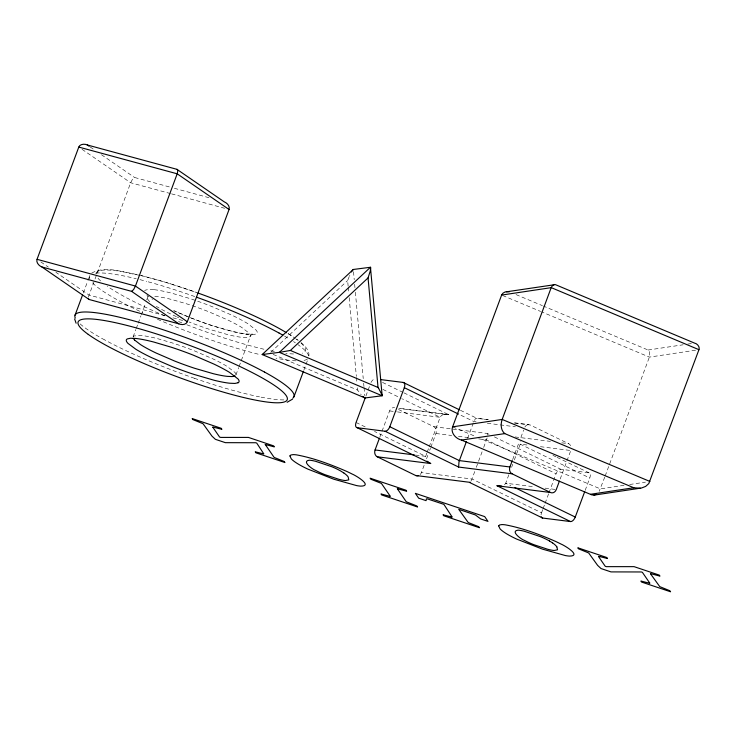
<?xml version="1.0" encoding="UTF-8"?>
<svg xmlns="http://www.w3.org/2000/svg" width="736" height="736" viewBox="0 0 736 736"><rect width="100%" height="100%" fill="white"/><g stroke="black" fill="none" stroke-linecap="round" stroke-linejoin="round"><path stroke-width="0.55" stroke-dasharray="3.68 2.76" d="M487.536 435.123L487.269 433.467L489.284 434.415M147.881 296.369L146.041 302.1M308.945 355.93C309.506 350.262 304.879 345.902 300.978 342.498M88.32 297.151L130.677 182.694L132.581 179.133L134.541 177.468L169.961 187.091M487.112 437.966L482.982 449.383M83.288 293.029L87.602 281.428M87.989 280.37L89.976 275.292L89.562 276.147M133.096 336.922L135.838 329.535M136.234 328.477L137.807 324.263M138.193 323.205L140.944 315.818M141.33 314.76L145.654 303.158M235.925 374.983L238.676 367.595M239.062 366.537L250.442 335.938L252.273 334.024L246.247 334.043L247.103 334.144C220.984 330.188 196.043 320.491 172.012 309.81M303.802 370.337L307.722 359.784M348.146 286.24L347.631 280.526L349.471 275.972M365.893 396.088L369.812 385.535M379.767 437.304L389.583 410.918A5.272 4.379 -82.8 0 1 394.634 407.716M426.806 453.174L425.463 456.955L425.647 459.089M427.202 452.125L428.766 447.902M429.162 446.844L440.146 417.303C441.554 414.037 445.906 413.687 448.868 414.736L398.811 408.416M420.146 474.573A5.272 4.379 -82.8 0 0 421.424 472.549L424.571 464.103M426.53 458.832L428.104 454.609M429.668 450.386L430.459 448.279M430.845 447.221L435.951 433.504A5.272 4.379 -82.8 0 0 433.762 426.678L396.41 408.48M467.581 438.435L474.03 421.112L475.695 418.324L488.428 419.538M474.748 471.537L471.978 478.98L541.549 512.799A5.272 2.824 -64 0 0 541.034 515.08M476.312 467.314L482.595 450.432M512.652 459.595L519.331 441.655M520.895 437.432L523.646 430.045M508.852 474.738L505.687 483.23L534.925 486.864M511.594 467.351L512.771 464.186M514.344 459.963L520.278 443.983L520.288 441.628M541.549 512.799L542.726 509.634M543.113 508.576L544.686 504.353M545.082 503.304L548.614 493.801M549.001 492.752L556.066 473.754A5.272 2.824 -64 0 1 560.786 469.246L588.69 472.76A5.272 2.824 -64 0 1 589.775 478.014L585.065 490.673M560.197 479.007L570.796 450.515A5.272 4.379 -82.8 0 0 570.943 450.073M604.762 477.094L599.187 491.317M605.158 476.017L649.419 357.006L649.492 352.02L648.085 350.023L543.499 306.121M349.618 275.632L349.858 275.089M250.442 335.938L250.682 335.45M470.966 481.114L471.96 479.026L421.424 472.549M270.747 352.314L347.631 280.526M91.669 273.12C106.361 264.794 124.706 273.222 140.098 275.292M504.546 484.822L505.669 483.276L510.821 485.668M648.085 350.023L683.174 344.779M687.7 344.098L692.236 343.418M695.566 350.198L649.382 357.107L541.724 311.908M624.027 485.337L600.374 488.879L481.114 438.803M629.666 484.5L645.435 482.144M444.038 414.386L446.513 414.248L398.746 408.213M153.815 289.634L148.635 289.441L145.461 290.104A61.014 9.228 20.4 0 0 144.688 290.766M154.772 296.36L156.115 296.479A55.669 8.418 20.4 0 1 172.417 299.699L186.346 303.747A56.102 8.482 20.4 0 1 208.923 311.816L227.479 319.847A56.212 8.501 20.4 0 1 241.758 327.456L249.495 333.436A56.175 8.501 20.4 0 1 249.559 336.913L246.698 337.53L241.951 337.336A56.175 8.501 20.4 0 1 227.774 334.65L209.272 329.277A56.212 8.501 20.4 0 1 189.152 322M514.814 422.869L529.074 424.654M460.423 410.292L476.772 418.25L488.143 419.695M514.317 422.988L530.242 425.003L568.615 443.688A5.272 4.379 -82.8 0 1 570.722 446.007M389.583 410.918L396.327 411.774M397.449 411.912L440.146 417.303L402.307 398.866M476.109 421.838L473.864 421.553L459.54 414.58M487.342 423.255L515.439 426.797M433.762 426.678L487.26 433.458M515.136 436.945L550.408 441.388M561.789 442.824L568.615 443.688M435.951 433.504L451.683 435.491M458.427 436.338L468.538 437.616M478.648 438.886L486.514 439.88L556.066 473.754M526.967 444.986L520.232 444.139L589.775 478.014M540.454 446.688L570.796 450.515M415.518 455.069L425.629 456.348L374.486 431.434M545.036 488.143L555.156 489.422M141.183 275.549L165.085 282.109L196.668 292.496M174.386 188.296L210.91 198.223M170.467 193.568L130.658 182.749L79.727 147.715M171.571 193.862L224.636 208.288M165.204 315.726L88.918 294.998L55.908 272.292M172.942 317.832L182.896 320.537M187.312 316.526L174.423 311.015M516.028 294.584L542.441 305.67M502.67 295.513L540.666 311.466M452.612 426.843L474.775 436.144M273.111 354.402L357.604 390.089L360.428 393.769M177.174 316.995L178.71 317.676M176.419 316.664L170.596 313.968A56.102 8.482 20.4 0 1 156.326 306.369M552.929 455.345L555.993 456.844M557.014 457.341L589.186 472.908M382.472 382.398L402.905 392.343M403.926 392.84L448.868 414.736M494.39 436.908L560.786 469.246M382.876 389.408L401.286 398.369M356.077 422.473L367.328 427.947M287.988 333.454L293.609 337.06M151.92 298.917L152.628 299.396M90.114 146.915L94.843 150.162M101.458 154.716L134.541 177.468M40.811 261.915L48.355 267.104M296.792 339.268L298.273 340.372M148.764 296.902L146.887 295.329M149.794 301.668L149.123 301.006A55.669 8.418 20.4 0 1 148.092 297.188M361.201 394.689L360.622 394.008M353.51 271.74L354.237 279.698M354.651 284.252L354.954 287.656M355.368 292.21L363.234 378.626M363.648 383.18L363.961 386.584M364.062 387.725L364.789 395.683M348.257 287.38L348.772 293.084M349.186 297.648L356.353 376.39M356.454 377.531L356.978 383.244M357.392 387.808L357.604 390.089M524.823 427.082A5.272 4.379 -82.8 0 1 530.242 425.003M370.981 382.545A5.272 2.824 -64 0 1 375.323 378.911M186.824 324.76A111.633 16.882 20.4 0 0 231.224 340.244A110.704 16.744 20.4 0 0 246.128 344.641A112.047 16.946 20.4 0 0 264.307 349.315M181.939 322.865A111.633 16.882 20.4 0 1 178.066 321.319M164.79 315.845A111.633 16.882 20.4 0 1 107.18 286.148M100.584 280.913A111.633 16.882 20.4 0 1 97.124 276.984M96.085 273.866A111.633 16.882 20.4 0 1 155.572 279.395A110.685 16.744 20.4 0 1 170.485 283.829M170.494 283.838A111.55 16.873 20.4 0 1 196.733 292.578M288.264 333.804A112.047 16.946 20.4 0 1 295.274 338.459M296.028 339.011A110.713 16.744 20.4 0 1 297.464 340.087M301.042 343.114A111.55 16.873 20.4 0 1 302.367 353.206M293.563 353.97A111.55 16.873 20.4 0 1 285.77 353.317M274.399 351.468A111.55 16.873 20.4 0 1 269.505 350.474M92.607 282.891A116.895 17.682 20.4 0 0 95.846 285.899A115.911 17.535 20.4 0 0 102.7 291.005A117.337 17.747 20.4 0 0 119.02 300.794A116.684 17.646 20.4 0 0 142.637 312.616M89.829 279.045A116.895 17.682 20.4 0 1 89.985 275.42M95.717 273.166A116.895 17.682 20.4 0 1 136.243 278.723M139.96 279.643A116.895 17.682 20.4 0 1 146.694 281.4M157.421 319.249A116.684 17.646 20.4 0 0 208.923 339.232A117.328 17.747 20.4 0 0 236.146 348.064A115.929 17.535 20.4 0 0 251.427 352.424A117.337 17.747 20.4 0 0 260.029 354.642M307.4 359.039A116.684 17.646 20.4 0 1 302.33 360.64M296.111 360.824A116.684 17.646 20.4 0 1 276.018 358.193M308.586 355.856A116.684 17.646 20.4 0 0 308.228 354.77A117.337 17.747 20.4 0 0 302.229 347.926A115.938 17.535 20.4 0 0 297.924 344.595M284.547 336.104A117.337 17.747 20.4 0 1 289.533 339.066M293.535 341.596A117.337 17.747 20.4 0 1 295.375 342.82M194.727 296.544A116.684 17.646 20.4 0 0 189.152 294.584A117.337 17.747 20.4 0 0 161.929 285.761A115.92 17.535 20.4 0 0 146.648 281.4M80.132 323.904A116.895 17.682 20.4 0 0 81.328 324.944A115.92 17.535 20.4 0 0 88.182 330.05A117.337 17.747 20.4 0 0 104.503 339.839M283.884 399.906A116.684 17.646 20.4 0 1 259.486 396.842M194.543 378.313A116.684 17.646 20.4 0 1 104.659 339.885M194.405 378.276A117.337 17.747 20.4 0 0 221.619 387.108A115.938 17.535 20.4 0 0 236.909 391.469A117.337 17.747 20.4 0 0 259.504 396.851M190.017 317.612A61.603 9.32 20.4 0 0 212.069 325.588L232.355 331.476A61.576 9.31 20.4 0 0 247.885 334.42L253.092 334.632L256.229 333.951A61.576 9.31 20.4 0 0 256.156 330.142L247.673 323.582A61.603 9.32 20.4 0 0 232.024 315.247L211.683 306.452A61.612 9.32 20.4 0 0 189.64 298.476L171.672 293.167A61.014 9.228 20.4 0 0 153.815 289.644M235.98 374.56A56.175 8.501 20.4 0 0 234.977 372.48L227.24 366.491A56.212 8.501 20.4 0 0 212.962 358.892L194.396 350.86A56.102 8.482 20.4 0 0 171.828 342.792L157.9 338.744A55.669 8.418 20.4 0 0 141.606 335.524L133.98 335.947A55.669 8.418 20.4 0 0 133.271 336.554"/><path stroke-width="1.1" d="M650.587 573.887L659.732 586.592A5.253 0.791 20.4 0 0 661.149 587.199L669.852 590.741L670.56 591.772L641.58 582.056L640.872 581.035L648.306 582.903A3.901 0.589 20.4 0 0 649.474 583.151L649.75 583.114M382.352 395.591L378.709 388.452M37.021 259.366C35.99 262.531 38.944 265.852 41.906 266.975L131.56 291.336L178.82 323.84C181.608 325.091 185.969 324.972 187.321 321.742L229.062 209.493C230.129 206.154 227.157 203.035 224.268 201.866L176.934 169.326L87.28 144.964C84.382 143.483 79.654 144.265 78.789 147.071L37.039 259.311L135.442 286.056L187.321 321.742M594.026 495.135L641.507 488.014L645.665 486.395L648.802 483.57L698.942 349.692C700.12 347.19 697.489 343.62 694.499 343.086L555.294 284.593L505.006 292.026L502.918 293.222L501.639 295.026L452.612 426.843C450.358 432.888 455.851 438.785 461.509 440.073L591.643 494.84L594.026 495.135L596.454 494.206M75.044 315.192L82.496 295.145M293.986 396.713L303.407 371.395M378.598 388.286L378.028 387.476L368.055 277.914L370.263 271.023L370.696 267.416M365.102 398.204L356.077 422.473A5.272 2.824 -64 0 0 357.172 427.717L430.726 463.542L377.246 456.789A5.272 4.379 -82.8 0 1 375.066 449.963L379.38 438.352M357.172 427.717L385.066 431.241A5.272 2.824 -64 0 0 389.795 426.724L404.312 387.679A5.272 2.824 -64 0 0 403.218 382.435L380.898 379.62M466.403 441.6L459.006 461.573L458.62 467.056L512.09 473.809L550.464 492.494A5.272 4.379 -82.8 0 0 556.278 489.56L559.415 481.114M512.09 473.809A5.272 4.379 -82.8 0 1 509.91 466.974L512.265 460.644M377.246 456.789L415.61 475.474L469.09 482.227L542.644 518.043L570.538 521.566A5.272 2.824 -64 0 0 575.258 517.049L584.678 491.731M351.403 271.961L353.271 269.477L370.456 267.269L382.15 395.766L364.992 397.955L262.182 354.54L263.856 354.182M292.551 399.114L287.141 402.279M353.298 269.468L262.182 354.54L280.039 352.24M370.456 267.269L279.349 352.342L382.15 395.766M281.943 351.928L290.37 350.456L368.055 277.914M470.111 482.19L469.605 482.466M650.596 573.786L650.9 573.767A3.818 0.58 20.4 0 1 652.05 574.025L659.98 576.122L659.281 575.101L634.055 566.646L606.308 566.646L605.222 566.278L598.46 556.471M212.842 427.147L213.109 427.138A5.428 0.819 20.4 0 1 214.397 427.423L221.922 429.318L221.214 428.297L192.188 418.572L192.887 419.584L201.388 423.044A6.109 0.929 20.4 0 1 203.072 423.77L211.986 436.144L215.4 439.328L225.372 442.667L255.696 442.732L256.726 443.072L263.838 453.919A3.901 0.589 20.4 0 1 262.669 453.661L255.236 451.803L255.953 452.833L284.933 462.539L284.216 461.509L275.512 457.967A5.253 0.791 20.4 0 1 274.096 457.36L265.273 444.535M598.478 556.379L598.745 556.37A5.428 0.819 20.4 0 1 600.024 556.655M235.042 375.949L232.18 376.574L227.433 376.381A56.175 8.501 20.4 0 1 213.256 373.695L194.746 368.322A56.212 8.501 20.4 0 1 174.634 361.045L156.069 353.013A56.102 8.482 20.4 0 1 140.438 344.558L134.605 340.05M131.606 291.327L133.584 289.588L135.442 286.056L177.266 173.613L177.864 170.467L176.999 169.317M41.906 266.975L89.102 299.488L178.82 323.84M501.593 486.137L497.058 485.769L570.538 521.566M554.355 284.528L552.57 285.448L551.2 287.61L698.942 349.692M281.032 352.075L280.563 352.158M501.621 295.072L551.181 287.666L502.173 419.437C500.517 424.065 500.664 430.284 504.776 433.605L633.788 487.756L640.375 488.207M452.612 426.843L502.173 419.437L649.934 481.464M461.509 440.073L504.776 433.605M590.576 494.27L633.788 487.756M506.331 291.714L509.312 291.833M89.084 299.488L88.246 298.476M364.918 397.955L362.728 396.336M397.385 488.805L406.226 501.704A3.303 0.497 20.4 0 0 407.689 502.329L416.824 505.954L417.542 506.984L381.699 494.969L380.981 493.939L389.123 496.11A3.496 0.524 20.4 0 0 390.338 496.386L381.487 483.497A4.048 0.607 20.4 0 0 379.969 482.844L370.815 479.219L370.116 478.198L405.959 490.213L406.658 491.225L398.526 489.063M375.066 449.963L414.396 454.922M509.91 466.974L459.338 460.598L389.795 426.724M496.984 485.742L550.464 492.494M600.015 556.646L607.55 558.55L606.85 557.529L577.815 547.805L578.524 548.817L587.015 552.276A6.109 0.929 20.4 0 1 588.708 552.994L597.614 565.368L601.027 568.56L611 571.9L641.323 571.964L642.362 572.304L649.759 583.087M451.085 516.874L443.044 514.74L443.753 515.761L479.449 527.73L478.786 526.718L469.697 523.112A3.698 0.561 20.4 0 1 468.17 522.459L458.749 509.34L475.41 514.961L480.672 518.944L487.968 521.382L484.702 516.598L415.389 493.368L418.664 498.171L426.07 500.646L426.429 498.833L427.404 498.888L443.891 504.362L452.217 517.114A3.846 0.58 20.4 0 1 451.085 516.874M78.789 147.071L177.192 173.806L229.062 209.493M430.652 463.514L426.926 461.159M290.37 350.456L378.028 387.476M403.218 382.435L459.402 409.796M404.312 387.679L458.519 414.083M514.915 487.664L575.258 517.049M385.066 431.241L458.62 467.056M549.525 541.015L552.58 542.938M87.28 144.964L89.176 146.262M343.841 472.99L340.796 471.058A21.841 3.303 20.4 0 0 335.791 468.473A15.852 2.401 20.4 0 0 331.743 466.707L315.67 461.325A17.894 2.705 20.4 0 0 312.055 460.534A20.774 3.146 20.4 0 0 309.332 460.212C301.107 461.076 312.598 469.531 315.799 470.488A20.544 3.11 20.4 0 0 319.866 472.503A17.02 2.576 20.4 0 0 325.33 474.812L338.928 479.311A17.83 2.696 20.4 0 0 343.197 480.258A20.939 3.165 20.4 0 0 345.506 480.544L348.79 479.844L348.165 476.956A51.465 7.783 20.4 0 0 343.924 473.009M556.894 546.903L557.529 549.792L554.245 550.491A20.939 3.165 20.4 0 1 551.936 550.215A17.83 2.696 20.4 0 1 547.667 549.258L534.069 544.76A17.02 2.576 20.4 0 1 528.604 542.46A20.544 3.11 20.4 0 1 524.547 540.445C521.346 539.488 509.846 531.033 518.061 530.159A20.774 3.146 20.4 0 1 520.794 530.481A17.894 2.705 20.4 0 1 524.409 531.282L540.472 536.664A15.852 2.401 20.4 0 1 544.52 538.43A21.841 3.303 20.4 0 1 549.525 541.006M212.814 427.22L219.595 437.046L220.68 437.414L248.418 437.414L273.645 445.869L274.353 446.89L266.414 444.792A3.818 0.58 20.4 0 0 265.264 444.535M76.102 323.214L74.621 318.918M397.376 488.805A3.818 0.58 20.4 0 1 398.535 489.072M552.662 542.956A51.465 7.783 20.4 0 1 556.821 546.885M542.644 518.043A5.272 2.824 -64 0 1 541.208 516.727M418.545 475.612A5.272 4.379 -82.8 0 1 415.61 475.474M197.8 292.965A111.55 16.873 20.4 0 1 280.83 329.397A112.047 16.946 20.4 0 1 286.506 332.727M279.054 333.022A117.337 17.747 20.4 0 1 282.762 335.092M196.586 297.206A116.684 17.646 20.4 0 1 279.036 333.022M75.302 318.09A116.895 17.682 20.4 0 1 132.176 320.436A115.911 17.535 20.4 0 1 147.412 324.797A117.337 17.747 20.4 0 1 174.625 333.629M292.873 398.075A116.684 17.646 20.4 0 0 293.701 393.806A117.337 17.747 20.4 0 0 287.712 386.961A115.929 17.535 20.4 0 0 280.858 381.855A117.328 17.747 20.4 0 0 264.528 372.066M174.69 333.675A116.684 17.646 20.4 0 1 264.574 372.112M88.246 334.392A111.633 16.882 20.4 0 0 213.081 389.04A110.713 16.744 20.4 0 0 227.976 393.438A112.038 16.946 20.4 0 0 250.323 399.05A111.55 16.873 20.4 0 0 282.891 391.92A110.704 16.744 20.4 0 0 277.122 387.265A111.633 16.882 20.4 0 0 152.38 332.626A110.685 16.744 20.4 0 0 137.42 328.228A111.633 16.882 20.4 0 0 82.432 329.719A110.685 16.744 20.4 0 0 88.274 334.402M134.614 340.05A55.669 8.418 20.4 0 1 133.308 338.302M289.929 455.915L291.263 458.841A49.892 7.544 20.4 0 0 294.924 461.932L296.682 463.11A38.741 5.86 20.4 0 0 303.517 466.983A31.878 4.821 20.4 0 0 307.841 469.099L333.675 479.173L356.61 485.594A31.97 4.839 20.4 0 0 360.741 486.137C373.538 486.008 355.221 475.171 352.194 474.067A34.785 5.262 20.4 0 0 346.454 471.288C330.409 464.352 313.849 458.086 296.608 454.885A32.688 4.94 20.4 0 0 293.084 454.627L290.876 454.995L289.929 455.915M498.668 525.863L500.002 528.788A49.892 7.544 20.4 0 0 503.663 531.889L505.42 533.066A38.741 5.86 20.4 0 0 512.256 536.94A31.878 4.821 20.4 0 0 516.58 539.046L542.414 549.12L565.349 555.551A31.97 4.839 20.4 0 0 569.48 556.094C582.277 555.965 563.96 545.118 560.933 544.024A34.785 5.262 20.4 0 0 555.192 541.245C539.148 534.299 522.578 528.034 505.347 524.842A32.688 4.94 20.4 0 0 501.823 524.584L499.615 524.952L498.668 525.863M238.087 382.757L234.94 383.438L229.733 383.226A61.576 9.31 20.4 0 1 214.204 380.282L193.918 374.394A61.603 9.32 20.4 0 1 171.865 366.418L151.524 357.613A61.612 9.32 20.4 0 1 135.893 349.287L128 343.408A61.014 9.228 20.4 0 1 127.319 338.91L130.493 338.247L135.663 338.44A61.014 9.228 20.4 0 1 153.53 341.973L171.488 347.282A61.612 9.32 20.4 0 1 193.531 355.249L213.872 364.053A61.603 9.32 20.4 0 1 229.522 372.388L238.013 378.948A61.576 9.31 20.4 0 1 238.078 382.757"/></g></svg>
